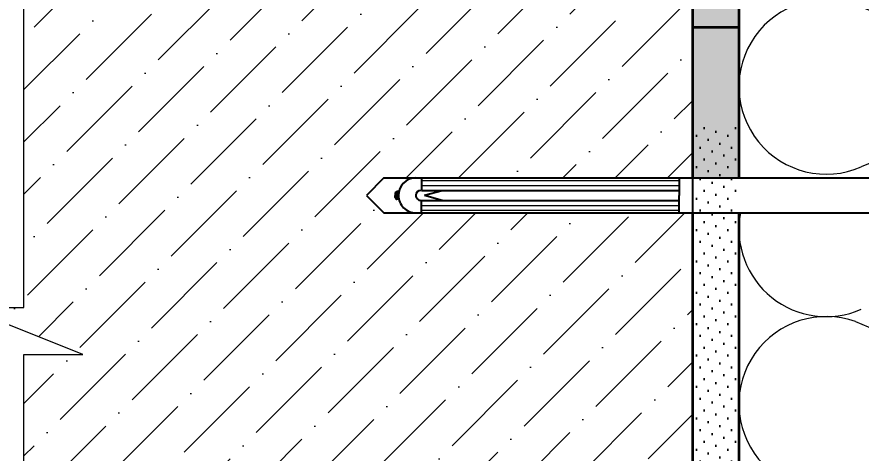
# Model space of a CAD drawing. Header units: millimetres. Extents: x -136099598 to 11807193, y 0 to 779331.
# Drawn here: x 728210 to 732404, y 212207 to 214372 of the extents above; entities that cross this region are included whole.
import ezdxf
from ezdxf import colors
from ezdxf.entities.mleader import LeaderData, LeaderLine
from ezdxf.math import Vec2, Vec3

# ---------------------------------------------------------------- set-up
doc = ezdxf.new("R2010")
doc.units = ezdxf.units.MM
doc.header["$MEASUREMENT"] = 0
doc.layers.get('0').update_dxf_attribs({"color": 250, "lineweight": 9})
for name, color, linetype, lineweight in [('+АР_Размеры', 252, 'Continuous', 9), ('_Линии для надписей', 5, 'Continuous', 9), ('_Штриховки', 250, 'Continuous', 13), ('_Штриховки_точка', 5, 'Continuous', 30), ('АР_Отметки', 250, 'Continuous', 15), ('Рисунок', 6, 'Continuous', 35), ('Тонко_черные', 7, 'Continuous', 5)]:
    doc.layers.add(name, color=color, linetype=linetype, lineweight=lineweight)
doc.layers.add('_Дюбель', color=5, linetype='Continuous')
doc.layers.add('Тонкая', color=7, linetype='Continuous')
doc.styles.add('ISOCPEUR', font='isocpeur.ttf', dxfattribs={"width": 0.7})

# ---------------------------------------------------------------- blocks, each defined once
blk = doc.blocks.new('_DotSmall')
at = {"color": 0, "linetype": 'ByBlock', "const_width": 0.5}
blk.add_lwpolyline([(-0.0625, 0, 1), (0.0625, 0, 1)], format="xyb", close=True, dxfattribs=at)
blk = doc.blocks.new('утеплитель')
at = {"layer": '_Штриховки'}
for p, q in [((-25.97458900007587, 14.5620322346191), (-10.60166635225869, 8.162384554609844)), ((-10.58586496633802, 6.838497686065239), (-25.50526861798312, 0.6238394471720312))]:
    blk.add_line(p, q, dxfattribs=at)
for centre, radius, start, end in [((-28.49999999999955, 7.500000000094474), 7.5, 70.32274650999634, 293.5342702555363), ((-7.521493449437685, 15.02430771533432), 7.52153272777299, 245.825691724005, 359.8148340281726), ((-7.499999495507836, 0.002750887365209564), 7.5, 359.9789847687933, 114.2958742601428)]:
    blk.add_arc(centre, radius, start, end, dxfattribs=at)

msp = doc.modelspace()

# ---------------------------------------------------------------- hatches: boundary and pattern name
at = {"layer": '_Штриховки'}
h = msp.add_hatch(dxfattribs=at)
h.set_pattern_fill('ANSI36', color=256, scale=57.8331701696391, angle=90, style=0)
h.set_pattern_definition([(225, (742544.4551627224, 312966.1401426559), (-357.0577177865056, -97.37937757813788), [459.0507882215102, -91.81015764430201, 0, -91.81015764430201])])
h.paths.add_polyline_path([(727886.3988712018, 211088.8508101828), (727886.3988712018, 212696.8081285732), (728178.8145040638, 212696.8081285732), (727593.9832383356, 212929.9405601445), (727886.3988712018, 212929.9405601445), (727886.3988712018, 217350.8267686598), (727043.6597176851, 217350.8267686598), (727043.6597176808, 211212.4501980652)])
h.paths.add_polyline_path([(728245.0312343133, 212696.8081285732), (728245.0312343133, 211036.2523989542), (729946.4903827752, 210786.7098110981), (730874.7846958019, 210786.7098110981), (731565.8191475249, 212179.3325487831), (731565.8191475355, 213399.4891977951), (730032.7915546445, 213399.4891977951), (729946.042152584, 213486.2385998796), (730032.7915546637, 213572.9880019641), (731565.8191475355, 213572.9880019641), (731565.8191475355, 219166.4270603726), (728245.0312343133, 219166.4270603726), (728245.0312343133, 212929.9405601445), (727952.6156014471, 212929.9405601445), (728537.4468671753, 212696.8081285732)])
at = {"layer": '_Штриховки_точка'}
h = msp.add_hatch(dxfattribs=at)
h.set_pattern_fill('DOTS', color=0, scale=34.69990210178346, angle=135, style=0)
h.set_pattern_definition([(225, (784968.7659794802, 312621.0011372105), (-58.42762654688273, 19.47587551562756), [0, -55.08609458658119])])
h.paths.add_polyline_path([(731565.8191475355, 219166.4270603726), (731797.1518282134, 219166.4270603726), (731797.1518282134, 213572.9880019641), (731565.8191475355, 213572.9880019641)])
h = msp.add_hatch(dxfattribs=at)
h.set_pattern_fill('DOTS', color=0, scale=34.69990210178346, angle=135, style=0)
h.set_pattern_definition([(225, (784968.7659794802, 313050.1232598693), (-58.42762654688273, 19.47587551562756), [0, -55.08609458658119])])
h.paths.add_polyline_path([(731565.8191475355, 213828.6113204536), (731797.1518282134, 213828.6109672839), (731797.1518282134, 210555.3771304197), (730993.8277942835, 210555.3771304197), (730993.8277942835, 210786.7098110981), (731565.8191475355, 210786.7098110981)])

# ---------------------------------------------------------------- linework, layer by layer
at = {"layer": '+АР_Размеры', "ltscale": 100, "elevation": -1.338492306646507e-10}
msp.add_lwpolyline([(728245.0312343133, 210235.5217809288), (728245.0312343133, 212696.8081285729), (728537.4468671753, 212696.8081285729), (727952.6156014471, 212929.9405601445), (728245.0312343133, 212929.9405601445), (728245.0312343133, 219182.5350347877)], dxfattribs=at)
at = {"layer": '_Дюбель'}
for p, q in [((730032.7915546445, 213572.9880019641), (729946.042152584, 213486.2385998796)), ((730032.7915546637, 213572.9880019641), (733150.4783882357, 213572.9880019641)), ((730219.5638305628, 213572.9880019641), (730219.5638305628, 213511.077473071)), ((731500.4382806541, 213572.9880019641), (731500.4382806541, 213486.2385998796)), ((730089.7362151189, 213497.0720859003), (730089.7362151189, 213486.2385998796)), ((730106.884447569, 213505.1633341206), (730097.8274633477, 213505.1633341206)), ((730097.8274633477, 213505.1633341206), (730097.8274633477, 213486.2385998796)), ((730219.5638305628, 213511.077473071), (731500.4382806541, 213511.077473071)), ((730235.4032498652, 213486.8037284096), (730322.6814785269, 213511.077473071)), ((729946.042152584, 213486.2385998796), (730032.7915546445, 213399.4891977948)), ((730089.7362151189, 213475.4051138583), (730089.7362151189, 213486.2385998796)), ((730097.8274633477, 213467.3138656373), (730097.8274633477, 213486.2385998796)), ((730106.884447569, 213467.3138656373), (730097.8274633477, 213467.3138656373)), ((730105.4125947746, 213486.2385998796), (730105.4125947746, 213486.3190394937)), ((730105.4125947746, 213486.2385998796), (730105.4125947746, 213486.158160265)), ((730192.1045399925, 213486.8037284096), (730192.1045399925, 213486.2385998796)), ((730192.1045399925, 213485.6734713486), (730192.1045399925, 213486.2385998796)), ((730219.5638305628, 213399.4891977948), (730219.5638305628, 213461.399726688)), ((730219.5638305628, 213461.399726688), (731500.4382806541, 213461.399726688)), ((730235.4032498652, 213486.8037284096), (730322.6814785269, 213462.529983749)), ((731500.4382806541, 213399.4891977948), (731500.4382806541, 213486.2385998796)), ((730032.7915546445, 213399.4891977948), (733150.4783882357, 213399.4891977948))]:
    msp.add_line(p, q, dxfattribs=at)
for centre, radius, start, end in [((730192.1045399925, 213486.2960567472), 86.69194521755709, 90, 179.9999999583118), ((730097.8274633477, 213497.0720859003), 8.091248220305326, 90, 179.9999995514353), ((730216.3782846576, 213486.8037284096), 24.27374466091598, 90, 179.9999998515901), ((730097.8274633477, 213475.4051138583), 8.091248220305326, 179.9999995581054, 270), ((730192.1045399925, 213486.1811430118), 86.69194521755709, 179.9999999583118, 270), ((730216.3782846576, 213485.6734713486), 24.27374466091598, 179.9999998515901, 270)]:
    msp.add_arc(centre, radius, start, end, dxfattribs=at)
at = {"layer": '_Штриховки'}
msp.add_line((732376.9531285774, 212859.5537847223), (733266.0179800948, 212489.4418714182), dxfattribs=at)
for centre, start in [((732230.9006044862, 213318.3134402849), 169.2135358558963), ((732230.9006044862, 212451.13407276), 70.32274649063534)]:
    msp.add_arc(centre, 433.7487762722932, start, 293.534270233959, dxfattribs=at)
at = {"layer": 'Рисунок'}
for p, q in [((731565.8191475355, 219166.4270603726), (731565.8191475355, 213572.9883551341)), ((731797.1518282134, 219166.4270603726), (731797.1518282134, 213572.9883551341)), ((731797.1518282134, 214319.2223062347), (731565.8191475355, 214319.2223062347)), ((731565.8191475355, 213399.4888446251), (731565.8191475355, 210541.6000698477)), ((731797.1518282134, 213399.4888446251), (731797.1518282134, 212234.3164832933)), ((731797.1518282134, 212234.3164832933), (731797.1518282134, 210555.3771304194))]:
    msp.add_line(p, q, dxfattribs=at)
at = {"layer": 'Тонкая', "ltscale": 100}
msp.add_line((731565.8191475249, 214324.9431620766), (731565.8191475249, 212179.3325487828), dxfattribs=at)
at = {"layer": 'Тонко_черные'}
for p, q in [((730219.5638305628, 213559.9739690789), (731500.4382806541, 213559.9739690789)), ((730219.5638305628, 213535.8352774442), (731500.4382806541, 213535.8352774442)), ((730219.5638305628, 213436.6419223145), (731500.4382806541, 213436.6419223145)), ((730219.5638305628, 213412.5032306801), (731500.4382806541, 213412.5032306801))]:
    msp.add_line(p, q, dxfattribs=at)

# ---------------------------------------------------------------- block references
at = {"layer": '_Линии для надписей', "xscale": 57.8331701696391, "yscale": 57.8331701696391, "zscale": 57.8331701696391}
msp.add_blockref('утеплитель', (733879.1459543209, 213591.6986605458), dxfattribs=at)

# ---------------------------------------------------------------- leaders
at = {"layer": 'АР_Отметки'}
ml = msp.add_multileader_mtext('Standard', dxfattribs=at)
ml.set_content('Л.2', color=256, style='ISOCPEUR')
ml.set_leader_properties(color=256, linetype='Continuous', lineweight=-1)
ml.set_arrow_properties(name='DOTSMALL')
ml.build(insert=Vec2(0, 0))
ml.multileader.update_dxf_attribs({"has_text_frame": 1, "text_left_attachment_type": 4, "text_right_attachment_type": 4, "dogleg_length": 100, "arrow_head_size": 280.8})
ctx = ml.context
ctx.base_point, ctx.char_height, ctx.arrow_head_size, ctx.landing_gap_size, ctx.plane_origin = Vec3(757009.8360340009, 304935.8878450898), 390, 280.8, 78, Vec3(796377.8670744486, 286803.8214562376)
ctx.left_attachment, ctx.right_attachment = 4, 4
notes = []
notes.append((ctx, [(0, (0, 0, 0), (0, 0), (1, 0), 1, [])]))
ctx.mtext.insert, ctx.mtext.width, ctx.mtext.line_spacing_style, ctx.mtext.flow_direction = Vec3(757087.8360340009, 305455.8878450898), 1330.207369077987, 2, 5
for ctx, leaders in notes:
    for number, flags, end, landing, length, lines in leaders:
        leader = LeaderData()
        leader.index, (leader.has_last_leader_line, leader.has_dogleg_vector, leader.attachment_direction) = number, flags
        leader.last_leader_point, leader.dogleg_vector, leader.dogleg_length = Vec3(end), Vec3(landing), length
        for number, points, colour, breaks in lines:
            line = LeaderLine()
            line.index, line.vertices, line.color, line.breaks = number, Vec3.list(points), colors.encode_raw_color(colour), breaks
            leader.lines.append(line)
        ctx.leaders.append(leader)

doc.saveas('drawing.dxf')
